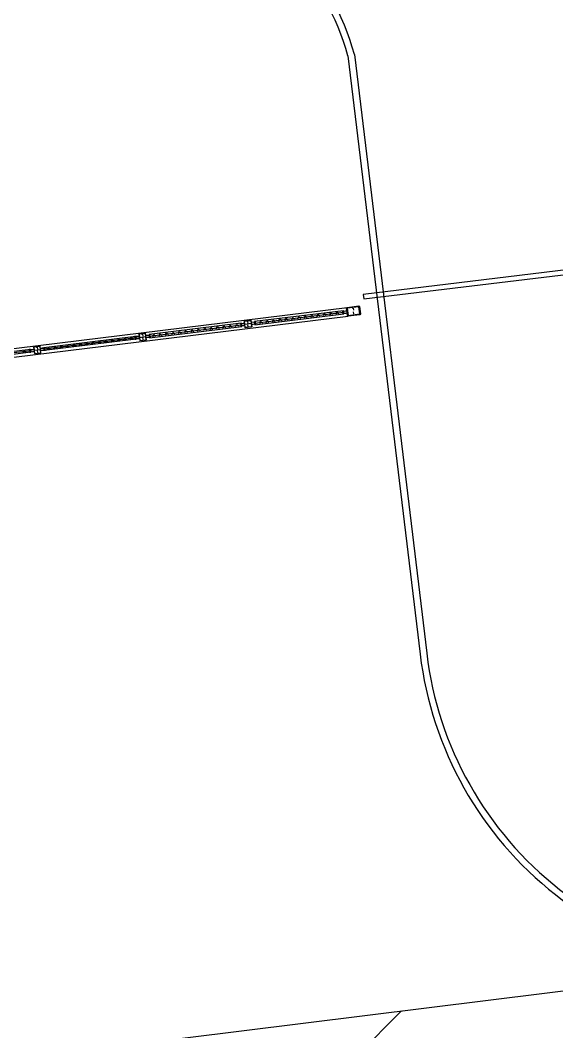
# Model space of a CAD drawing. Extents: x -15449 to 527173, y -170839 to 146543.
# Drawn here: x 15512.69 to 15516.76, y 7799.3 to 7806.98 of the extents above; entities that cross this region are included whole.
import ezdxf

# ---------------------------------------------------------------- set-up
doc = ezdxf.new("R2010")
doc.units = 0
doc.header["$LTSCALE"] = 8
doc.layers.get('0').update_dxf_attribs({"color": 1, "linetype": 'CONTINUOUS'})
doc.layers.add('A-RC WALL', color=7, linetype='CONTINUOUS')
doc.layers.add('G-IMPT', color=7, linetype='CONTINUOUS', lineweight=30)
doc.layers.add('Micron SGP Titleblock CAD template EDI$0$G-ANNO-TTLB', color=7, linetype='CONTINUOUS', lineweight=30)

# ---------------------------------------------------------------- blocks, each defined once
blk = doc.blocks.new('A$Cf1db08be')
at = {"layer": 'A-RC WALL'}
h = blk.add_hatch(dxfattribs=at)
h.set_pattern_fill('ANSI31', color=256, scale=10)
h.set_pattern_definition([(45, (-268.9758, -185.7096), (-0.8838835, 0.8838835), [])])
h.paths.add_polyline_path([(45.2101, 18.9694), (45.0814, 20.0032), (41.3753, 19.5421), (43.1846, 5.0018), (43.5847, 5.0516), (43.7134, 4.0178), (46.319, 4.342), (46.1904, 5.3758), (63.194, 7.4916), (63.3227, 6.4578), (67.0288, 6.9187), (66.9002, 7.9528), (84.7376, 10.1723), (84.2764, 13.8784), (83.2426, 13.7498), (82.3308, 21.0778), (83.3647, 21.2065), (83.0571, 23.6787), (61.2177, 20.9612), (61.089, 21.995), (57.3829, 21.5339), (57.5115, 20.5001)])
h.paths.add_polyline_path([(55.9424, 17.38), (65.7668, 17.38), (65.7668, 12.2594), (55.9424, 12.2594)], flags=16)
h.paths.add_polyline_path([(64.0911, 32.0496), (60.7895, 31.6388), (62.1044, 21.0716), (65.406, 21.4824)])
h.paths.add_polyline_path([(63.6544, 28.2202), (63.9993, 25.2636), (62.8798, 25.133), (62.5349, 28.0896)], flags=16)
h.paths.add_polyline_path([(75.2964, 33.4441), (72.7872, 33.1319), (74.1008, 22.5749), (76.61, 22.8872)])
h.paths.add_polyline_path([(75.0535, 29.3647), (75.3984, 26.408), (74.2789, 26.2774), (73.934, 29.2341)], flags=16)
h.paths.add_polyline_path([(56.15, 12.9586), (65.7216, 12.9586), (65.7216, 16.6805), (56.15, 16.6805)], flags=8)
h.paths.add_polyline_path([(62.7605, 27.9532), (63.0649, 25.3442), (63.758, 25.4251), (63.4536, 28.0341)], flags=8)
h.paths.add_polyline_path([(74.1596, 29.0977), (74.4639, 26.4887), (75.1571, 26.5695), (74.8527, 29.1785)], flags=8)
blk.add_lwpolyline([(41.3753, 19.5421), (45.0814, 20.0032), (45.2101, 18.9694), (57.5115, 20.5001), (57.3829, 21.5339), (61.089, 21.995), (61.2177, 20.9612), (83.0571, 23.6787), (83.3647, 21.2065), (82.3308, 21.0778), (83.2426, 13.7498), (84.2764, 13.8784), (84.7376, 10.1723), (66.9002, 7.9528), (67.0288, 6.9187), (63.3227, 6.4578), (63.194, 7.4916), (46.1904, 5.3758), (46.319, 4.342), (43.7134, 4.0178), (43.5847, 5.0516), (43.1846, 5.0018)], close=True)
blk.add_lwpolyline([(41.3753, 19.5421), (45.0814, 20.0032), (45.2101, 18.9694), (57.5115, 20.5001), (57.3829, 21.5339), (61.089, 21.995), (61.2177, 20.9612), (83.0571, 23.6787), (83.3647, 21.2065), (82.3308, 21.0778), (83.2426, 13.7498), (84.2764, 13.8784), (84.7376, 10.1723), (66.9002, 7.9528), (67.0288, 6.9187), (63.3227, 6.4578), (63.194, 7.4916), (46.1904, 5.3758), (46.319, 4.342), (43.7134, 4.0178), (43.5847, 5.0516), (43.1846, 5.0018)], close=True)
at = {"layer": 'G-IMPT'}
for p, q in [((43.0997, 27.0587), (43.648, 22.516)), ((43.1492, 27.0686), (43.6981, 22.522)), ((44.8849, 25.4489), (43.2166, 25.248)), ((43.2206, 25.2147), (44.8889, 25.4157)), ((43.2166, 25.248), (43.2206, 25.2147)), ((39.9798, 24.7664), (43.0939, 25.1493)), ((43.0655, 25.1239), (42.3901, 25.0409)), ((43.0649, 25.122), (43.0557, 25.1209)), ((43.0557, 25.1209), (43.0558, 25.1203)), ((43.0558, 25.1203), (43.0649, 25.1215)), ((43.0649, 25.1215), (43.0675, 25.1029)), ((43.0684, 25.1003), (43.0655, 25.1239)), ((43.0681, 25.103), (43.0658, 25.1212)), ((43.0659, 25.1204), (43.0826, 25.1225)), ((43.066, 25.1194), (43.0911, 25.1225)), ((43.0826, 25.1225), (43.0909, 25.1235)), ((43.0886, 25.1425), (43.0939, 25.1493)), ((43.0946, 25.1433), (43.0886, 25.1425)), ((43.0953, 25.0878), (43.0886, 25.1425)), ((43.0939, 25.1493), (43.1819, 25.1601)), ((43.0939, 25.1493), (43.0946, 25.1433)), ((43.1827, 25.1541), (43.0946, 25.1433)), ((43.0946, 25.1433), (43.1013, 25.0886)), ((43.1365, 25.1388), (43.1394, 25.1425)), ((43.1394, 25.1425), (43.1412, 25.1275)), ((43.1819, 25.1601), (43.1887, 25.1548)), ((43.1819, 25.1601), (43.1827, 25.1541)), ((43.1827, 25.1541), (43.1887, 25.1548)), ((43.1894, 25.0994), (43.1827, 25.1541)), ((43.1887, 25.1548), (43.1954, 25.1001)), ((39.988, 24.6997), (43.1021, 25.0826)), ((42.3134, 25.0449), (42.3634, 25.051)), ((42.3195, 24.9948), (42.3134, 25.0449)), ((42.3145, 25.044), (42.3625, 25.0499)), ((42.3204, 24.9959), (42.3145, 25.044)), ((42.3411, 25.0398), (42.3373, 25.0427)), ((42.3373, 25.0427), (42.3392, 25.0277)), ((42.3625, 25.0499), (42.3684, 25.0018)), ((42.3634, 25.051), (42.3696, 25.001)), ((42.3915, 25.0291), (43.0669, 25.1121)), ((42.393, 25.0173), (43.0684, 25.1003)), ((42.4763, 25.0337), (42.4867, 25.0469)), ((42.4854, 25.0437), (42.4776, 25.0337)), ((42.4867, 25.0469), (42.4999, 25.0366)), ((42.4986, 25.0363), (42.4887, 25.0441)), ((42.5247, 25.0396), (42.535, 25.0529)), ((42.5337, 25.0496), (42.526, 25.0397)), ((42.535, 25.0529), (42.5483, 25.0425)), ((42.547, 25.0422), (42.537, 25.05)), ((42.5483, 25.0425), (42.5481, 25.0424)), ((42.573, 25.0456), (42.5834, 25.0588)), ((42.5732, 25.0455), (42.573, 25.0456)), ((42.5821, 25.0556), (42.5743, 25.0456)), ((42.5834, 25.0588), (42.5966, 25.0485)), ((42.5954, 25.0482), (42.5854, 25.056)), ((42.5966, 25.0485), (42.5965, 25.0483)), ((42.6214, 25.0515), (42.6318, 25.0648)), ((42.6216, 25.0514), (42.6214, 25.0515)), ((42.6305, 25.0615), (42.6227, 25.0515)), ((42.6318, 25.0648), (42.645, 25.0544)), ((42.6437, 25.0541), (42.6338, 25.0619)), ((42.645, 25.0544), (42.6449, 25.0543)), ((42.6698, 25.0575), (42.6801, 25.0707)), ((42.6699, 25.0574), (42.6698, 25.0575)), ((42.6788, 25.0675), (42.6711, 25.0575)), ((42.6801, 25.0707), (42.6934, 25.0604)), ((42.6921, 25.0601), (42.6821, 25.0679)), ((42.6934, 25.0604), (42.6932, 25.0602)), ((42.7181, 25.0634), (42.7285, 25.0767)), ((42.7183, 25.0633), (42.7181, 25.0634)), ((42.7272, 25.0734), (42.7194, 25.0634)), ((42.7285, 25.0767), (42.7417, 25.0663)), ((42.7405, 25.066), (42.7305, 25.0738)), ((42.7417, 25.0663), (42.7416, 25.0662)), ((42.7665, 25.0694), (42.7768, 25.0826)), ((42.7667, 25.0692), (42.7665, 25.0694)), ((42.7756, 25.0793), (42.7678, 25.0694)), ((42.7768, 25.0826), (42.7901, 25.0723)), ((42.7888, 25.072), (42.7789, 25.0797)), ((42.7901, 25.0723), (42.79, 25.0721)), ((42.8149, 25.0753), (42.8252, 25.0886)), ((42.815, 25.0752), (42.8149, 25.0753)), ((42.8239, 25.0853), (42.8162, 25.0753)), ((42.8252, 25.0886), (42.8385, 25.0782)), ((42.8372, 25.0779), (42.8272, 25.0857)), ((42.8385, 25.0782), (42.8383, 25.0781)), ((42.8632, 25.0813), (42.8736, 25.0945)), ((42.8634, 25.0811), (42.8632, 25.0813)), ((42.8723, 25.0912), (42.8645, 25.0813)), ((42.8736, 25.0945), (42.8868, 25.0842)), ((42.8856, 25.0839), (42.8756, 25.0916)), ((42.8868, 25.0842), (42.8867, 25.084)), ((42.9116, 25.0872), (42.9219, 25.1005)), ((42.9118, 25.0871), (42.9116, 25.0872)), ((42.9207, 25.0972), (42.9129, 25.0872)), ((42.9219, 25.1005), (42.9352, 25.0901)), ((42.9339, 25.0898), (42.924, 25.0976)), ((42.9352, 25.0901), (42.9351, 25.0899)), ((42.96, 25.0932), (42.9703, 25.1064)), ((42.9601, 25.093), (42.96, 25.0932)), ((42.969, 25.1031), (42.9613, 25.0932)), ((42.9703, 25.1064), (42.9835, 25.0961)), ((42.9823, 25.0958), (42.9723, 25.1035)), ((42.9835, 25.0961), (42.9834, 25.0959)), ((43.0083, 25.0991), (43.0187, 25.1123)), ((43.0085, 25.099), (43.0083, 25.0991)), ((43.0174, 25.1091), (43.0096, 25.0991)), ((43.0187, 25.1123), (43.0319, 25.102)), ((43.0307, 25.1017), (43.0207, 25.1095)), ((43.0319, 25.102), (43.0318, 25.1018)), ((43.0675, 25.1029), (43.0581, 25.1014)), ((43.0581, 25.1014), (43.0582, 25.1009)), ((43.0582, 25.1009), (43.0673, 25.102)), ((43.0679, 25.1048), (43.0929, 25.1078)), ((43.068, 25.1038), (43.0847, 25.1058)), ((43.0847, 25.1058), (43.093, 25.1068)), ((43.1013, 25.0886), (43.0953, 25.0878)), ((43.1021, 25.0826), (43.0953, 25.0878)), ((43.1013, 25.0886), (43.1894, 25.0994)), ((43.1021, 25.0826), (43.1013, 25.0886)), ((43.1901, 25.0934), (43.1021, 25.0826)), ((43.1409, 25.1031), (43.1446, 25.1001)), ((43.1446, 25.1001), (43.1428, 25.1152)), ((43.1894, 25.0994), (43.1954, 25.1001)), ((43.1901, 25.0934), (43.1894, 25.0994)), ((43.1954, 25.1001), (43.1901, 25.0934)), ((42.29, 25.0286), (41.5895, 24.9424)), ((42.29, 25.0286), (41.5895, 24.9424)), ((41.591, 24.9306), (42.2914, 25.0168)), ((41.591, 24.9306), (42.2914, 25.0168)), ((41.5924, 24.9189), (42.2929, 25.005)), ((41.5924, 24.9189), (42.2929, 25.005)), ((41.8092, 24.9517), (41.8196, 24.9649)), ((41.8092, 24.9517), (41.8196, 24.9649)), ((41.8196, 24.9649), (41.8328, 24.9546)), ((41.8196, 24.9649), (41.8328, 24.9546)), ((41.8576, 24.9576), (41.8679, 24.9709)), ((41.8576, 24.9576), (41.8679, 24.9709)), ((41.8666, 24.9676), (41.8589, 24.9576)), ((41.8666, 24.9676), (41.8589, 24.9576)), ((41.8679, 24.9709), (41.8812, 24.9605)), ((41.8679, 24.9709), (41.8812, 24.9605)), ((41.8799, 24.9602), (41.8699, 24.968)), ((41.8799, 24.9602), (41.8699, 24.968)), ((41.9059, 24.9636), (41.9163, 24.9768)), ((41.9059, 24.9636), (41.9163, 24.9768)), ((41.915, 24.9735), (41.9072, 24.9636)), ((41.915, 24.9735), (41.9072, 24.9636)), ((41.9163, 24.9768), (41.9295, 24.9665)), ((41.9163, 24.9768), (41.9295, 24.9665)), ((41.9283, 24.9662), (41.9183, 24.974)), ((41.9283, 24.9662), (41.9183, 24.974)), ((41.9295, 24.9665), (41.9294, 24.9663)), ((41.9295, 24.9665), (41.9294, 24.9663)), ((41.9543, 24.9695), (41.9646, 24.9828)), ((41.9543, 24.9695), (41.9646, 24.9828)), ((41.9545, 24.9694), (41.9543, 24.9695)), ((41.9545, 24.9694), (41.9543, 24.9695)), ((41.9634, 24.9795), (41.9556, 24.9695)), ((41.9634, 24.9795), (41.9556, 24.9695)), ((41.9646, 24.9828), (41.9779, 24.9724)), ((41.9646, 24.9828), (41.9779, 24.9724)), ((41.9766, 24.9721), (41.9667, 24.9799)), ((41.9766, 24.9721), (41.9667, 24.9799)), ((41.9779, 24.9724), (41.9778, 24.9723)), ((41.9779, 24.9724), (41.9778, 24.9723)), ((42.0027, 24.9755), (42.013, 24.9887)), ((42.0027, 24.9755), (42.013, 24.9887)), ((42.0028, 24.9753), (42.0027, 24.9755)), ((42.0028, 24.9753), (42.0027, 24.9755)), ((42.0117, 24.9854), (42.004, 24.9755)), ((42.0117, 24.9854), (42.004, 24.9755)), ((42.013, 24.9887), (42.0263, 24.9784)), ((42.013, 24.9887), (42.0263, 24.9784)), ((42.025, 24.9781), (42.015, 24.9858)), ((42.025, 24.9781), (42.015, 24.9858)), ((42.0263, 24.9784), (42.0261, 24.9782)), ((42.0263, 24.9784), (42.0261, 24.9782)), ((42.051, 24.9814), (42.0614, 24.9947)), ((42.051, 24.9814), (42.0614, 24.9947)), ((42.0512, 24.9813), (42.051, 24.9814)), ((42.0512, 24.9813), (42.051, 24.9814)), ((42.0601, 24.9914), (42.0523, 24.9814)), ((42.0601, 24.9914), (42.0523, 24.9814)), ((42.0614, 24.9947), (42.0746, 24.9843)), ((42.0614, 24.9947), (42.0746, 24.9843)), ((42.0734, 24.984), (42.0634, 24.9918)), ((42.0734, 24.984), (42.0634, 24.9918)), ((42.0746, 24.9843), (42.0745, 24.9842)), ((42.0746, 24.9843), (42.0745, 24.9842)), ((42.0994, 24.9874), (42.1097, 25.0006)), ((42.0994, 24.9874), (42.1097, 25.0006)), ((42.0996, 24.9872), (42.0994, 24.9874)), ((42.0996, 24.9872), (42.0994, 24.9874)), ((42.1085, 24.9973), (42.1007, 24.9874)), ((42.1085, 24.9973), (42.1007, 24.9874)), ((42.1097, 25.0006), (42.123, 24.9903)), ((42.1097, 25.0006), (42.123, 24.9903)), ((42.1217, 24.99), (42.1118, 24.9977)), ((42.1217, 24.99), (42.1118, 24.9977)), ((42.123, 24.9903), (42.1229, 24.9901)), ((42.123, 24.9903), (42.1229, 24.9901)), ((42.1478, 24.9933), (42.1581, 25.0065)), ((42.1478, 24.9933), (42.1581, 25.0065)), ((42.1479, 24.9932), (42.1478, 24.9933)), ((42.1479, 24.9932), (42.1478, 24.9933)), ((42.1568, 25.0033), (42.1491, 24.9933)), ((42.1568, 25.0033), (42.1491, 24.9933)), ((42.1581, 25.0065), (42.1713, 24.9962)), ((42.1581, 25.0065), (42.1713, 24.9962)), ((42.1701, 24.9959), (42.1601, 25.0037)), ((42.1701, 24.9959), (42.1601, 25.0037)), ((42.1713, 24.9962), (42.1712, 24.996)), ((42.1713, 24.9962), (42.1712, 24.996)), ((42.1961, 24.9992), (42.2065, 25.0125)), ((42.1961, 24.9992), (42.2065, 25.0125)), ((42.1963, 24.9991), (42.1961, 24.9992)), ((42.1963, 24.9991), (42.1961, 24.9992)), ((42.2052, 25.0092), (42.1974, 24.9993)), ((42.2052, 25.0092), (42.1974, 24.9993)), ((42.2065, 25.0125), (42.2197, 25.0021)), ((42.2065, 25.0125), (42.2197, 25.0021)), ((42.2185, 25.0018), (42.2085, 25.0096)), ((42.2185, 25.0018), (42.2085, 25.0096)), ((42.2197, 25.0021), (42.2196, 25.002)), ((42.2197, 25.0021), (42.2196, 25.002)), ((42.2445, 25.0052), (42.2548, 25.0184)), ((42.2447, 25.0051), (42.2445, 25.0052)), ((42.2536, 25.0152), (42.2458, 25.0052)), ((42.2548, 25.0184), (42.2681, 25.0081)), ((42.2668, 25.0078), (42.2569, 25.0156)), ((42.2681, 25.0081), (42.268, 25.0079)), ((42.2893, 25.0267), (42.2802, 25.0255)), ((42.2893, 25.0267), (42.2802, 25.0255)), ((42.2802, 25.0255), (42.2803, 25.025)), ((42.2802, 25.0255), (42.2803, 25.025)), ((42.2803, 25.025), (42.2894, 25.0261)), ((42.2803, 25.025), (42.2894, 25.0261)), ((42.292, 25.0076), (42.2826, 25.0061)), ((42.292, 25.0076), (42.2826, 25.0061)), ((42.2826, 25.0061), (42.2827, 25.0055)), ((42.2826, 25.0061), (42.2827, 25.0055)), ((42.2827, 25.0055), (42.2918, 25.0066)), ((42.2827, 25.0055), (42.2918, 25.0066)), ((42.2894, 25.0261), (42.292, 25.0076)), ((42.2894, 25.0261), (42.292, 25.0076)), ((42.2929, 25.005), (42.29, 25.0286)), ((42.2929, 25.005), (42.29, 25.0286)), ((42.2926, 25.0076), (42.2903, 25.0259)), ((42.2926, 25.0076), (42.2903, 25.0259)), ((42.2904, 25.0251), (42.3154, 25.0282)), ((42.3154, 25.0282), (42.2904, 25.0251)), ((42.2905, 25.0241), (42.3156, 25.0272)), ((42.3156, 25.0272), (42.2905, 25.0241)), ((42.2923, 25.0094), (42.3174, 25.0125)), ((42.3174, 25.0125), (42.2923, 25.0094)), ((42.2925, 25.0084), (42.3175, 25.0115)), ((42.3175, 25.0115), (42.2925, 25.0084)), ((42.3665, 25.026), (42.3165, 25.0198)), ((42.3696, 25.001), (42.3195, 24.9948)), ((42.3684, 25.0018), (42.3204, 24.9959)), ((42.3423, 25.0027), (42.3404, 25.0177)), ((42.3452, 25.0064), (42.3423, 25.0027)), ((42.3905, 25.0374), (42.3655, 25.0343)), ((42.3906, 25.0364), (42.3656, 25.0333)), ((42.3924, 25.0217), (42.3674, 25.0186)), ((42.3925, 25.0207), (42.3675, 25.0176)), ((42.3901, 25.0409), (42.393, 25.0173)), ((42.3926, 25.0199), (42.3904, 25.0382)), ((42.3911, 25.0392), (42.4003, 25.0403)), ((42.4003, 25.0398), (42.3912, 25.0386)), ((42.3912, 25.0386), (42.3932, 25.02)), ((42.3932, 25.02), (42.4027, 25.0208)), ((42.4027, 25.0203), (42.3936, 25.0192)), ((42.4003, 25.0403), (42.4003, 25.0398)), ((42.4027, 25.0208), (42.4027, 25.0203)), ((42.4279, 25.0277), (42.4383, 25.041)), ((42.4281, 25.0276), (42.4279, 25.0277)), ((42.437, 25.0377), (42.4292, 25.0278)), ((42.4383, 25.041), (42.4515, 25.0306)), ((42.4503, 25.0303), (42.4403, 25.0381)), ((42.4515, 25.0306), (42.4514, 25.0305)), ((42.4765, 25.0336), (42.4763, 25.0337)), ((42.4999, 25.0366), (42.4998, 25.0364)), ((42.5248, 25.0395), (42.5247, 25.0396)), ((40.789, 24.844), (41.4895, 24.9301)), ((40.789, 24.844), (41.4895, 24.9301)), ((41.4909, 24.9183), (40.7905, 24.8322)), ((41.4909, 24.9183), (40.7905, 24.8322)), ((41.4924, 24.9066), (40.7919, 24.8204)), ((41.4924, 24.9066), (40.7919, 24.8204)), ((41.2125, 24.8903), (41.2021, 24.877)), ((41.2125, 24.8903), (41.2021, 24.877)), ((41.2257, 24.8799), (41.2125, 24.8903)), ((41.2257, 24.8799), (41.2125, 24.8903)), ((41.2145, 24.8874), (41.2245, 24.8797)), ((41.2145, 24.8874), (41.2245, 24.8797)), ((41.2609, 24.8962), (41.2505, 24.883)), ((41.2609, 24.8962), (41.2505, 24.883)), ((41.2518, 24.883), (41.2596, 24.893)), ((41.2518, 24.883), (41.2596, 24.893)), ((41.2741, 24.8859), (41.2609, 24.8962)), ((41.2741, 24.8859), (41.2609, 24.8962)), ((41.2629, 24.8934), (41.2728, 24.8856)), ((41.2629, 24.8934), (41.2728, 24.8856)), ((41.3092, 24.9022), (41.2989, 24.8889)), ((41.3092, 24.9022), (41.2989, 24.8889)), ((41.2989, 24.8889), (41.299, 24.8888)), ((41.2989, 24.8889), (41.299, 24.8888)), ((41.3002, 24.889), (41.3079, 24.8989)), ((41.3002, 24.889), (41.3079, 24.8989)), ((41.3225, 24.8918), (41.3092, 24.9022)), ((41.3225, 24.8918), (41.3092, 24.9022)), ((41.3112, 24.8993), (41.3212, 24.8915)), ((41.3112, 24.8993), (41.3212, 24.8915)), ((41.3223, 24.8917), (41.3225, 24.8918)), ((41.3223, 24.8917), (41.3225, 24.8918)), ((41.3576, 24.9081), (41.3472, 24.8949)), ((41.3576, 24.9081), (41.3472, 24.8949)), ((41.3472, 24.8949), (41.3474, 24.8948)), ((41.3472, 24.8949), (41.3474, 24.8948)), ((41.3485, 24.8949), (41.3563, 24.9049)), ((41.3485, 24.8949), (41.3563, 24.9049)), ((41.3708, 24.8978), (41.3576, 24.9081)), ((41.3708, 24.8978), (41.3576, 24.9081)), ((41.3596, 24.9053), (41.3696, 24.8975)), ((41.3596, 24.9053), (41.3696, 24.8975)), ((41.3707, 24.8976), (41.3708, 24.8978)), ((41.3707, 24.8976), (41.3708, 24.8978)), ((41.4059, 24.9141), (41.3956, 24.9008)), ((41.4059, 24.9141), (41.3956, 24.9008)), ((41.3956, 24.9008), (41.3958, 24.9007)), ((41.3956, 24.9008), (41.3958, 24.9007)), ((41.3969, 24.9008), (41.4047, 24.9108)), ((41.3969, 24.9008), (41.4047, 24.9108)), ((41.4192, 24.9037), (41.4059, 24.9141)), ((41.4192, 24.9037), (41.4059, 24.9141)), ((41.408, 24.9112), (41.4179, 24.9034)), ((41.408, 24.9112), (41.4179, 24.9034)), ((41.4191, 24.9036), (41.4192, 24.9037)), ((41.4191, 24.9036), (41.4192, 24.9037)), ((41.4543, 24.92), (41.444, 24.9068)), ((41.4543, 24.92), (41.444, 24.9068)), ((41.444, 24.9068), (41.4441, 24.9067)), ((41.444, 24.9068), (41.4441, 24.9067)), ((41.4453, 24.9068), (41.453, 24.9168)), ((41.4453, 24.9068), (41.453, 24.9168)), ((41.4676, 24.9097), (41.4543, 24.92)), ((41.4676, 24.9097), (41.4543, 24.92)), ((41.4563, 24.9172), (41.4663, 24.9094)), ((41.4563, 24.9172), (41.4663, 24.9094)), ((41.4674, 24.9095), (41.4676, 24.9097)), ((41.4674, 24.9095), (41.4676, 24.9097)), ((41.4888, 24.9282), (41.4797, 24.9271)), ((41.4888, 24.9282), (41.4797, 24.9271)), ((41.4797, 24.9266), (41.4889, 24.9277)), ((41.4797, 24.9266), (41.4889, 24.9277)), ((41.4797, 24.9271), (41.4797, 24.9266)), ((41.4797, 24.9271), (41.4797, 24.9266)), ((41.4915, 24.9091), (41.4821, 24.9076)), ((41.4915, 24.9091), (41.4821, 24.9076)), ((41.4821, 24.9071), (41.4913, 24.9082)), ((41.4821, 24.9071), (41.4913, 24.9082)), ((41.4821, 24.9076), (41.4821, 24.9071)), ((41.4821, 24.9076), (41.4821, 24.9071)), ((41.4889, 24.9277), (41.4915, 24.9091)), ((41.4889, 24.9277), (41.4915, 24.9091)), ((41.4895, 24.9301), (41.4924, 24.9066)), ((41.4895, 24.9301), (41.4924, 24.9066)), ((41.492, 24.9092), (41.4898, 24.9275)), ((41.492, 24.9092), (41.4898, 24.9275)), ((41.4899, 24.9267), (41.5149, 24.9298)), ((41.5149, 24.9298), (41.4899, 24.9267)), ((41.49, 24.9257), (41.515, 24.9288)), ((41.515, 24.9288), (41.49, 24.9257)), ((41.4918, 24.911), (41.5168, 24.9141)), ((41.5168, 24.9141), (41.4918, 24.911)), ((41.4919, 24.91), (41.517, 24.9131)), ((41.517, 24.9131), (41.4919, 24.91)), ((41.5629, 24.9526), (41.5129, 24.9464)), ((41.5129, 24.9464), (41.519, 24.8964)), ((41.562, 24.9515), (41.514, 24.9456)), ((41.514, 24.9456), (41.5199, 24.8975)), ((41.5159, 24.9214), (41.566, 24.9276)), ((41.519, 24.8964), (41.569, 24.9026)), ((41.5199, 24.8975), (41.5679, 24.9034)), ((41.5372, 24.941), (41.5402, 24.9447)), ((41.5402, 24.9447), (41.542, 24.9297)), ((41.5413, 24.9076), (41.5451, 24.9047)), ((41.5451, 24.9047), (41.5432, 24.9197)), ((41.5679, 24.9034), (41.562, 24.9515)), ((41.569, 24.9026), (41.5629, 24.9526)), ((41.59, 24.939), (41.5649, 24.9359)), ((41.5649, 24.9359), (41.59, 24.939)), ((41.5901, 24.938), (41.5651, 24.9349)), ((41.5651, 24.9349), (41.5901, 24.938)), ((41.5919, 24.9233), (41.5669, 24.9202)), ((41.5669, 24.9202), (41.5919, 24.9233)), ((41.592, 24.9223), (41.567, 24.9192)), ((41.567, 24.9192), (41.592, 24.9223)), ((41.5895, 24.9424), (41.5924, 24.9189)), ((41.5895, 24.9424), (41.5924, 24.9189)), ((41.5921, 24.9215), (41.5899, 24.9398)), ((41.5921, 24.9215), (41.5899, 24.9398)), ((41.5906, 24.9408), (41.5998, 24.9419)), ((41.5906, 24.9408), (41.5998, 24.9419)), ((41.5998, 24.9413), (41.5907, 24.9402)), ((41.5998, 24.9413), (41.5907, 24.9402)), ((41.5907, 24.9402), (41.5926, 24.9216)), ((41.5907, 24.9402), (41.5926, 24.9216)), ((41.5926, 24.9216), (41.6022, 24.9224)), ((41.5926, 24.9216), (41.6022, 24.9224)), ((41.6022, 24.9219), (41.5931, 24.9207)), ((41.6022, 24.9219), (41.5931, 24.9207)), ((41.5998, 24.9419), (41.5998, 24.9413)), ((41.5998, 24.9419), (41.5998, 24.9413)), ((41.6022, 24.9224), (41.6022, 24.9219)), ((41.6022, 24.9224), (41.6022, 24.9219)), ((41.6157, 24.9279), (41.6261, 24.9411)), ((41.6157, 24.9279), (41.6261, 24.9411)), ((41.6159, 24.9278), (41.6157, 24.9279)), ((41.6159, 24.9278), (41.6157, 24.9279)), ((41.6248, 24.9379), (41.617, 24.9279)), ((41.6248, 24.9379), (41.617, 24.9279)), ((41.6261, 24.9411), (41.6393, 24.9308)), ((41.6261, 24.9411), (41.6393, 24.9308)), ((41.6381, 24.9305), (41.6281, 24.9383)), ((41.6381, 24.9305), (41.6281, 24.9383)), ((41.6393, 24.9308), (41.6392, 24.9306)), ((41.6393, 24.9308), (41.6392, 24.9306)), ((41.6641, 24.9338), (41.6745, 24.9471)), ((41.6641, 24.9338), (41.6745, 24.9471)), ((41.6643, 24.9337), (41.6641, 24.9338)), ((41.6643, 24.9337), (41.6641, 24.9338)), ((41.6732, 24.9438), (41.6654, 24.9339)), ((41.6732, 24.9438), (41.6654, 24.9339)), ((41.6745, 24.9471), (41.6877, 24.9367)), ((41.6745, 24.9471), (41.6877, 24.9367)), ((41.6864, 24.9364), (41.6765, 24.9442)), ((41.6864, 24.9364), (41.6765, 24.9442)), ((41.6877, 24.9367), (41.6876, 24.9366)), ((41.6877, 24.9367), (41.6876, 24.9366)), ((41.7125, 24.9398), (41.7228, 24.953)), ((41.7125, 24.9398), (41.7228, 24.953)), ((41.7126, 24.9397), (41.7125, 24.9398)), ((41.7126, 24.9397), (41.7125, 24.9398)), ((41.7215, 24.9498), (41.7138, 24.9398)), ((41.7215, 24.9498), (41.7138, 24.9398)), ((41.7228, 24.953), (41.7361, 24.9427)), ((41.7228, 24.953), (41.7361, 24.9427)), ((41.7348, 24.9424), (41.7249, 24.9502)), ((41.7348, 24.9424), (41.7249, 24.9502)), ((41.7361, 24.9427), (41.7359, 24.9425)), ((41.7361, 24.9427), (41.7359, 24.9425)), ((41.7608, 24.9457), (41.7712, 24.959)), ((41.7608, 24.9457), (41.7712, 24.959)), ((41.761, 24.9456), (41.7608, 24.9457)), ((41.761, 24.9456), (41.7608, 24.9457)), ((41.7699, 24.9557), (41.7621, 24.9457)), ((41.7699, 24.9557), (41.7621, 24.9457)), ((41.7712, 24.959), (41.7844, 24.9486)), ((41.7712, 24.959), (41.7844, 24.9486)), ((41.7832, 24.9483), (41.7732, 24.9561)), ((41.7832, 24.9483), (41.7732, 24.9561)), ((41.7844, 24.9486), (41.7843, 24.9485)), ((41.7844, 24.9486), (41.7843, 24.9485)), ((41.8094, 24.9516), (41.8092, 24.9517)), ((41.8094, 24.9516), (41.8092, 24.9517)), ((41.8183, 24.9617), (41.8105, 24.9517)), ((41.8183, 24.9617), (41.8105, 24.9517)), ((41.8315, 24.9543), (41.8216, 24.9621)), ((41.8315, 24.9543), (41.8216, 24.9621)), ((41.8328, 24.9546), (41.8327, 24.9544)), ((41.8328, 24.9546), (41.8327, 24.9544)), ((41.8577, 24.9575), (41.8576, 24.9576)), ((41.8577, 24.9575), (41.8576, 24.9576)), ((41.8812, 24.9605), (41.881, 24.9604)), ((41.8812, 24.9605), (41.881, 24.9604)), ((41.9061, 24.9634), (41.9059, 24.9636)), ((41.9061, 24.9634), (41.9059, 24.9636)), ((40.0135, 24.7487), (40.6889, 24.8317)), ((40.6904, 24.8199), (40.015, 24.7369)), ((40.6421, 24.8202), (40.6318, 24.8069)), ((40.6331, 24.8069), (40.6408, 24.8169)), ((40.6554, 24.8098), (40.6421, 24.8202)), ((40.6441, 24.8173), (40.6541, 24.8095)), ((40.6883, 24.8298), (40.6792, 24.8287)), ((40.6792, 24.8282), (40.6884, 24.8293)), ((40.6792, 24.8287), (40.6792, 24.8282)), ((40.691, 24.8107), (40.6816, 24.8092)), ((40.6884, 24.8293), (40.691, 24.8107)), ((40.6889, 24.8317), (40.6918, 24.8081)), ((40.6915, 24.8108), (40.6893, 24.8291)), ((40.6894, 24.8283), (40.7144, 24.8313)), ((40.6895, 24.8273), (40.7145, 24.8303)), ((40.6913, 24.8126), (40.7163, 24.8157)), ((40.6914, 24.8116), (40.7164, 24.8147)), ((40.7624, 24.8542), (40.7123, 24.848)), ((40.7123, 24.848), (40.7185, 24.798)), ((40.7615, 24.853), (40.7135, 24.8471)), ((40.7135, 24.8471), (40.7194, 24.7991)), ((40.7154, 24.823), (40.7654, 24.8292)), ((40.7367, 24.8426), (40.7396, 24.8463)), ((40.7396, 24.8463), (40.7415, 24.8313)), ((40.7446, 24.8063), (40.7427, 24.8213)), ((40.7674, 24.805), (40.7615, 24.853)), ((40.7685, 24.8041), (40.7624, 24.8542)), ((40.7894, 24.8406), (40.7644, 24.8375)), ((40.7644, 24.8375), (40.7894, 24.8406)), ((40.7896, 24.8396), (40.7645, 24.8365)), ((40.7645, 24.8365), (40.7896, 24.8396)), ((40.7914, 24.8249), (40.7663, 24.8218)), ((40.7663, 24.8218), (40.7914, 24.8249)), ((40.7915, 24.8239), (40.7665, 24.8208)), ((40.7665, 24.8208), (40.7915, 24.8239)), ((40.7919, 24.8204), (40.789, 24.844)), ((40.7919, 24.8204), (40.789, 24.844)), ((40.7916, 24.8231), (40.7893, 24.8414)), ((40.7916, 24.8231), (40.7893, 24.8414)), ((40.7901, 24.8423), (40.7992, 24.8435)), ((40.7901, 24.8423), (40.7992, 24.8435)), ((40.7993, 24.8429), (40.7902, 24.8418)), ((40.7993, 24.8429), (40.7902, 24.8418)), ((40.7902, 24.8418), (40.7921, 24.8232)), ((40.7902, 24.8418), (40.7921, 24.8232)), ((40.7921, 24.8232), (40.8016, 24.824)), ((40.7921, 24.8232), (40.8016, 24.824)), ((40.8017, 24.8235), (40.7926, 24.8223)), ((40.8017, 24.8235), (40.7926, 24.8223)), ((40.7992, 24.8435), (40.7993, 24.8429)), ((40.7992, 24.8435), (40.7993, 24.8429)), ((40.8016, 24.824), (40.8017, 24.8235)), ((40.8016, 24.824), (40.8017, 24.8235)), ((40.8256, 24.8427), (40.8152, 24.8295)), ((40.8152, 24.8295), (40.8154, 24.8294)), ((40.8165, 24.8295), (40.8243, 24.8395)), ((40.8388, 24.8324), (40.8256, 24.8427)), ((40.8276, 24.8399), (40.8376, 24.8321)), ((40.8387, 24.8322), (40.8388, 24.8324)), ((40.8739, 24.8487), (40.8636, 24.8354)), ((40.8739, 24.8487), (40.8636, 24.8354)), ((40.8636, 24.8354), (40.8637, 24.8353)), ((40.8636, 24.8354), (40.8637, 24.8353)), ((40.8649, 24.8354), (40.8727, 24.8454)), ((40.8649, 24.8354), (40.8727, 24.8454)), ((40.8872, 24.8383), (40.8739, 24.8487)), ((40.8872, 24.8383), (40.8739, 24.8487)), ((40.876, 24.8458), (40.8859, 24.838)), ((40.876, 24.8458), (40.8859, 24.838)), ((40.8871, 24.8382), (40.8872, 24.8383)), ((40.8871, 24.8382), (40.8872, 24.8383)), ((40.9223, 24.8546), (40.912, 24.8414)), ((40.9223, 24.8546), (40.912, 24.8414)), ((40.912, 24.8414), (40.9121, 24.8412)), ((40.912, 24.8414), (40.9121, 24.8412)), ((40.9132, 24.8414), (40.921, 24.8513)), ((40.9132, 24.8414), (40.921, 24.8513)), ((40.9355, 24.8443), (40.9223, 24.8546)), ((40.9355, 24.8443), (40.9223, 24.8546)), ((40.9243, 24.8518), (40.9343, 24.844)), ((40.9243, 24.8518), (40.9343, 24.844)), ((40.9354, 24.8441), (40.9355, 24.8443)), ((40.9354, 24.8441), (40.9355, 24.8443)), ((40.9707, 24.8606), (40.9603, 24.8473)), ((40.9707, 24.8606), (40.9603, 24.8473)), ((40.9603, 24.8473), (40.9605, 24.8472)), ((40.9603, 24.8473), (40.9605, 24.8472)), ((40.9616, 24.8473), (40.9694, 24.8573)), ((40.9616, 24.8473), (40.9694, 24.8573)), ((40.9839, 24.8502), (40.9707, 24.8606)), ((40.9839, 24.8502), (40.9707, 24.8606)), ((40.9727, 24.8577), (40.9826, 24.8499)), ((40.9727, 24.8577), (40.9826, 24.8499)), ((40.9838, 24.8501), (40.9839, 24.8502)), ((40.9838, 24.8501), (40.9839, 24.8502)), ((41.019, 24.8665), (41.0087, 24.8533)), ((41.019, 24.8665), (41.0087, 24.8533)), ((41.0087, 24.8533), (41.0088, 24.8531)), ((41.0087, 24.8533), (41.0088, 24.8531)), ((41.01, 24.8533), (41.0178, 24.8632)), ((41.01, 24.8533), (41.0178, 24.8632)), ((41.0323, 24.8562), (41.019, 24.8665)), ((41.0323, 24.8562), (41.019, 24.8665)), ((41.0211, 24.8636), (41.031, 24.8559)), ((41.0211, 24.8636), (41.031, 24.8559)), ((41.0321, 24.856), (41.0323, 24.8562)), ((41.0321, 24.856), (41.0323, 24.8562)), ((41.0674, 24.8725), (41.0571, 24.8592)), ((41.0674, 24.8725), (41.0571, 24.8592)), ((41.0571, 24.8592), (41.0572, 24.8591)), ((41.0571, 24.8592), (41.0572, 24.8591)), ((41.0583, 24.8592), (41.0661, 24.8692)), ((41.0583, 24.8592), (41.0661, 24.8692)), ((41.0806, 24.8621), (41.0674, 24.8725)), ((41.0806, 24.8621), (41.0674, 24.8725)), ((41.0694, 24.8696), (41.0794, 24.8618)), ((41.0694, 24.8696), (41.0794, 24.8618)), ((41.0805, 24.862), (41.0806, 24.8621)), ((41.0805, 24.862), (41.0806, 24.8621)), ((41.1158, 24.8784), (41.1054, 24.8652)), ((41.1158, 24.8784), (41.1054, 24.8652)), ((41.1054, 24.8652), (41.1056, 24.865)), ((41.1054, 24.8652), (41.1056, 24.865)), ((41.1067, 24.8652), (41.1145, 24.8751)), ((41.1067, 24.8652), (41.1145, 24.8751)), ((41.129, 24.8681), (41.1158, 24.8784)), ((41.129, 24.8681), (41.1158, 24.8784)), ((41.1178, 24.8755), (41.1277, 24.8678)), ((41.1178, 24.8755), (41.1277, 24.8678)), ((41.1289, 24.8679), (41.129, 24.8681)), ((41.1289, 24.8679), (41.129, 24.8681)), ((41.1641, 24.8843), (41.1538, 24.8711)), ((41.1641, 24.8843), (41.1538, 24.8711)), ((41.1538, 24.8711), (41.1539, 24.871)), ((41.1538, 24.8711), (41.1539, 24.871)), ((41.1551, 24.8711), (41.1628, 24.8811)), ((41.1551, 24.8711), (41.1628, 24.8811)), ((41.1774, 24.874), (41.1641, 24.8843)), ((41.1774, 24.874), (41.1641, 24.8843)), ((41.1662, 24.8815), (41.1761, 24.8737)), ((41.1662, 24.8815), (41.1761, 24.8737)), ((41.1772, 24.8738), (41.1774, 24.874)), ((41.1772, 24.8738), (41.1774, 24.874)), ((41.2021, 24.877), (41.2023, 24.8769)), ((41.2021, 24.877), (41.2023, 24.8769)), ((41.2034, 24.8771), (41.2112, 24.887)), ((41.2034, 24.8771), (41.2112, 24.887)), ((41.2256, 24.8798), (41.2257, 24.8799)), ((41.2256, 24.8798), (41.2257, 24.8799)), ((41.2505, 24.883), (41.2507, 24.8829)), ((41.2505, 24.883), (41.2507, 24.8829)), ((41.274, 24.8857), (41.2741, 24.8859)), ((41.274, 24.8857), (41.2741, 24.8859)), ((40.6918, 24.8081), (40.0164, 24.7251)), ((40.6318, 24.8069), (40.6319, 24.8068)), ((40.6552, 24.8097), (40.6554, 24.8098)), ((40.6816, 24.8087), (40.6908, 24.8098)), ((40.6816, 24.8092), (40.6816, 24.8087)), ((40.7185, 24.798), (40.7685, 24.8041)), ((40.7194, 24.7991), (40.7674, 24.805)), ((40.7408, 24.8092), (40.7446, 24.8063))]:
    blk.add_line(p, q, dxfattribs=at)
for centre, radius, start, end in [((41.2066, 26.5282), 1.966, 15.65728, 68.76621), ((41.2066, 26.5282), 2.0164, 15.5467, 68.76621), ((43.065, 25.1211), 0.000874, 7.00874, 97.00874), ((43.065, 25.1211), 0.000336, 7.00874, 97.00874), ((42.4872, 25.0422), 0.00235, 52.00874, 142.00874), ((42.5356, 25.0482), 0.00235, 52.00874, 142.00874), ((42.5475, 25.0429), 0.000807, 232.00874, 322.00874), ((42.5737, 25.0461), 0.000807, 232.00874, 322.00874), ((42.584, 25.0541), 0.00235, 52.00874, 142.00874), ((42.5959, 25.0488), 0.000807, 232.00874, 322.00874), ((42.6221, 25.052), 0.000807, 232.00874, 322.00874), ((42.6323, 25.0601), 0.00235, 52.00874, 142.00874), ((42.6442, 25.0548), 0.000807, 232.00874, 322.00874), ((42.6704, 25.058), 0.000807, 232.00874, 322.00874), ((42.6807, 25.066), 0.00235, 52.00874, 142.00874), ((42.6926, 25.0607), 0.000807, 232.00874, 322.00874), ((42.7188, 25.0639), 0.000807, 232.00874, 322.00874), ((42.7291, 25.0719), 0.00235, 52.00874, 142.00874), ((42.741, 25.0667), 0.000807, 232.00874, 322.00874), ((42.7672, 25.0699), 0.000807, 232.00874, 322.00874), ((42.7774, 25.0779), 0.00235, 52.00874, 142.00874), ((42.7893, 25.0726), 0.000807, 232.00874, 322.00874), ((42.8155, 25.0758), 0.000807, 232.00874, 322.00874), ((42.8258, 25.0838), 0.00235, 52.00874, 142.00874), ((42.8377, 25.0786), 0.000807, 232.00874, 322.00874), ((42.8639, 25.0818), 0.000807, 232.00874, 322.00874), ((42.8742, 25.0898), 0.00235, 52.00874, 142.00874), ((42.8861, 25.0845), 0.000807, 232.00874, 322.00874), ((42.9123, 25.0877), 0.000807, 232.00874, 322.00874), ((42.9225, 25.0957), 0.00235, 52.00874, 142.00874), ((42.9344, 25.0904), 0.000807, 232.00874, 322.00874), ((42.9606, 25.0937), 0.000807, 232.00874, 322.00874), ((42.9709, 25.1017), 0.00235, 52.00874, 142.00874), ((42.9828, 25.0964), 0.000807, 232.00874, 322.00874), ((43.009, 25.0996), 0.000807, 232.00874, 322.00874), ((43.0193, 25.1076), 0.00235, 52.00874, 142.00874), ((43.0312, 25.1023), 0.000807, 232.00874, 322.00874), ((43.0672, 25.1029), 0.000336, 277.00874, 7.00874), ((43.0672, 25.1029), 0.000874, 277.00874, 7.00874), ((41.8685, 24.9662), 0.00235, 52.00874, 142.00874), ((41.8685, 24.9662), 0.00235, 52.00874, 142.00874), ((41.9169, 24.9721), 0.00235, 52.00874, 142.00874), ((41.9169, 24.9721), 0.00235, 52.00874, 142.00874), ((41.9288, 24.9668), 0.000807, 232.00874, 322.00874), ((41.9288, 24.9668), 0.000807, 232.00874, 322.00874), ((41.955, 24.97), 0.000807, 232.00874, 322.00874), ((41.955, 24.97), 0.000807, 232.00874, 322.00874), ((41.9652, 24.978), 0.00235, 52.00874, 142.00874), ((41.9652, 24.978), 0.00235, 52.00874, 142.00874), ((41.9771, 24.9728), 0.000807, 232.00874, 322.00874), ((41.9771, 24.9728), 0.000807, 232.00874, 322.00874), ((42.0033, 24.976), 0.000807, 232.00874, 322.00874), ((42.0033, 24.976), 0.000807, 232.00874, 322.00874), ((42.0136, 24.984), 0.00235, 52.00874, 142.00874), ((42.0136, 24.984), 0.00235, 52.00874, 142.00874), ((42.0255, 24.9787), 0.000807, 232.00874, 322.00874), ((42.0255, 24.9787), 0.000807, 232.00874, 322.00874), ((42.0517, 24.9819), 0.000807, 232.00874, 322.00874), ((42.0517, 24.9819), 0.000807, 232.00874, 322.00874), ((42.062, 24.9899), 0.00235, 52.00874, 142.00874), ((42.062, 24.9899), 0.00235, 52.00874, 142.00874), ((42.0739, 24.9846), 0.000807, 232.00874, 322.00874), ((42.0739, 24.9846), 0.000807, 232.00874, 322.00874), ((42.1001, 24.9879), 0.000807, 232.00874, 322.00874), ((42.1001, 24.9879), 0.000807, 232.00874, 322.00874), ((42.1103, 24.9959), 0.00235, 52.00874, 142.00874), ((42.1103, 24.9959), 0.00235, 52.00874, 142.00874), ((42.1222, 24.9906), 0.000807, 232.00874, 322.00874), ((42.1222, 24.9906), 0.000807, 232.00874, 322.00874), ((42.1484, 24.9938), 0.000807, 232.00874, 322.00874), ((42.1484, 24.9938), 0.000807, 232.00874, 322.00874), ((42.1587, 25.0018), 0.00235, 52.00874, 142.00874), ((42.1587, 25.0018), 0.00235, 52.00874, 142.00874), ((42.1706, 24.9965), 0.000807, 232.00874, 322.00874), ((42.1706, 24.9965), 0.000807, 232.00874, 322.00874), ((42.1968, 24.9998), 0.000807, 232.00874, 322.00874), ((42.1968, 24.9998), 0.000807, 232.00874, 322.00874), ((42.2071, 25.0078), 0.00235, 52.00874, 142.00874), ((42.2071, 25.0078), 0.00235, 52.00874, 142.00874), ((42.219, 25.0025), 0.000807, 232.00874, 322.00874), ((42.219, 25.0025), 0.000807, 232.00874, 322.00874), ((42.2451, 25.0057), 0.000807, 232.00874, 322.00874), ((42.2554, 25.0137), 0.00235, 52.00874, 142.00874), ((42.2673, 25.0084), 0.000807, 232.00874, 322.00874), ((42.2895, 25.0258), 0.000874, 7.00874, 97.00874), ((42.2895, 25.0258), 0.000874, 7.00874, 97.00874), ((42.2895, 25.0258), 0.000336, 7.00874, 97.00874), ((42.2895, 25.0258), 0.000336, 7.00874, 97.00874), ((42.2917, 25.0075), 0.000336, 277.00874, 7.00874), ((42.2917, 25.0075), 0.000336, 277.00874, 7.00874), ((42.2917, 25.0075), 0.000874, 277.00874, 7.00874), ((42.2917, 25.0075), 0.000874, 277.00874, 7.00874), ((42.3913, 25.0383), 0.000874, 97.00874, 187.00874), ((42.3913, 25.0383), 0.000336, 97.00874, 187.00874), ((42.3935, 25.02), 0.000874, 187.00874, 277.00874), ((42.3935, 25.02), 0.000336, 187.00874, 277.00874), ((42.4286, 25.0283), 0.000807, 232.00874, 322.00874), ((42.4389, 25.0363), 0.00235, 52.00874, 142.00874), ((42.4508, 25.031), 0.000807, 232.00874, 322.00874), ((42.477, 25.0342), 0.000807, 232.00874, 322.00874), ((42.4991, 25.0369), 0.000807, 232.00874, 322.00874), ((42.5253, 25.0402), 0.000807, 232.00874, 322.00874), ((41.2131, 24.8856), 0.00235, 52.00874, 142.00874), ((41.2131, 24.8856), 0.00235, 52.00874, 142.00874), ((41.2614, 24.8915), 0.00235, 52.00874, 142.00874), ((41.2614, 24.8915), 0.00235, 52.00874, 142.00874), ((41.2995, 24.8895), 0.000807, 232.00874, 322.00874), ((41.2995, 24.8895), 0.000807, 232.00874, 322.00874), ((41.3098, 24.8975), 0.00235, 52.00874, 142.00874), ((41.3098, 24.8975), 0.00235, 52.00874, 142.00874), ((41.3217, 24.8922), 0.000807, 232.00874, 322.00874), ((41.3217, 24.8922), 0.000807, 232.00874, 322.00874), ((41.3479, 24.8954), 0.000807, 232.00874, 322.00874), ((41.3479, 24.8954), 0.000807, 232.00874, 322.00874), ((41.3582, 24.9034), 0.00235, 52.00874, 142.00874), ((41.3582, 24.9034), 0.00235, 52.00874, 142.00874), ((41.3701, 24.8981), 0.000807, 232.00874, 322.00874), ((41.3701, 24.8981), 0.000807, 232.00874, 322.00874), ((41.3963, 24.9013), 0.000807, 232.00874, 322.00874), ((41.3963, 24.9013), 0.000807, 232.00874, 322.00874), ((41.4065, 24.9094), 0.00235, 52.00874, 142.00874), ((41.4065, 24.9094), 0.00235, 52.00874, 142.00874), ((41.4184, 24.9041), 0.000807, 232.00874, 322.00874), ((41.4184, 24.9041), 0.000807, 232.00874, 322.00874), ((41.4446, 24.9073), 0.000807, 232.00874, 322.00874), ((41.4446, 24.9073), 0.000807, 232.00874, 322.00874), ((41.4549, 24.9153), 0.00235, 52.00874, 142.00874), ((41.4549, 24.9153), 0.00235, 52.00874, 142.00874), ((41.4668, 24.91), 0.000807, 232.00874, 322.00874), ((41.4668, 24.91), 0.000807, 232.00874, 322.00874), ((41.4889, 24.9274), 0.000874, 7.00874, 97.00874), ((41.4889, 24.9274), 0.000874, 7.00874, 97.00874), ((41.4889, 24.9274), 0.000336, 7.00874, 97.00874), ((41.4889, 24.9274), 0.000336, 7.00874, 97.00874), ((41.4912, 24.9091), 0.000336, 277.00874, 7.00874), ((41.4912, 24.9091), 0.000336, 277.00874, 7.00874), ((41.4912, 24.9091), 0.000874, 277.00874, 7.00874), ((41.4912, 24.9091), 0.000874, 277.00874, 7.00874), ((41.5907, 24.9399), 0.000874, 97.00874, 187.00874), ((41.5907, 24.9399), 0.000874, 97.00874, 187.00874), ((41.5907, 24.9399), 0.000336, 97.00874, 187.00874), ((41.5907, 24.9399), 0.000336, 97.00874, 187.00874), ((41.593, 24.9216), 0.000874, 187.00874, 277.00874), ((41.593, 24.9216), 0.000874, 187.00874, 277.00874), ((41.593, 24.9216), 0.000336, 187.00874, 277.00874), ((41.593, 24.9216), 0.000336, 187.00874, 277.00874), ((41.6164, 24.9284), 0.000807, 232.00874, 322.00874), ((41.6164, 24.9284), 0.000807, 232.00874, 322.00874), ((41.6267, 24.9364), 0.00235, 52.00874, 142.00874), ((41.6267, 24.9364), 0.00235, 52.00874, 142.00874), ((41.6386, 24.9311), 0.000807, 232.00874, 322.00874), ((41.6386, 24.9311), 0.000807, 232.00874, 322.00874), ((41.6648, 24.9344), 0.000807, 232.00874, 322.00874), ((41.6648, 24.9344), 0.000807, 232.00874, 322.00874), ((41.675, 24.9424), 0.00235, 52.00874, 142.00874), ((41.675, 24.9424), 0.00235, 52.00874, 142.00874), ((41.6869, 24.9371), 0.000807, 232.00874, 322.00874), ((41.6869, 24.9371), 0.000807, 232.00874, 322.00874), ((41.7131, 24.9403), 0.000807, 232.00874, 322.00874), ((41.7131, 24.9403), 0.000807, 232.00874, 322.00874), ((41.7234, 24.9483), 0.00235, 52.00874, 142.00874), ((41.7234, 24.9483), 0.00235, 52.00874, 142.00874), ((41.7353, 24.943), 0.000807, 232.00874, 322.00874), ((41.7353, 24.943), 0.000807, 232.00874, 322.00874), ((41.7615, 24.9462), 0.000807, 232.00874, 322.00874), ((41.7615, 24.9462), 0.000807, 232.00874, 322.00874), ((41.7718, 24.9543), 0.00235, 52.00874, 142.00874), ((41.7718, 24.9543), 0.00235, 52.00874, 142.00874), ((41.7837, 24.949), 0.000807, 232.00874, 322.00874), ((41.7837, 24.949), 0.000807, 232.00874, 322.00874), ((41.8099, 24.9522), 0.000807, 232.00874, 322.00874), ((41.8099, 24.9522), 0.000807, 232.00874, 322.00874), ((41.8201, 24.9602), 0.00235, 52.00874, 142.00874), ((41.8201, 24.9602), 0.00235, 52.00874, 142.00874), ((41.832, 24.9549), 0.000807, 232.00874, 322.00874), ((41.832, 24.9549), 0.000807, 232.00874, 322.00874), ((41.8582, 24.9581), 0.000807, 232.00874, 322.00874), ((41.8582, 24.9581), 0.000807, 232.00874, 322.00874), ((41.8804, 24.9609), 0.000807, 232.00874, 322.00874), ((41.8804, 24.9609), 0.000807, 232.00874, 322.00874), ((41.9066, 24.9641), 0.000807, 232.00874, 322.00874), ((41.9066, 24.9641), 0.000807, 232.00874, 322.00874), ((40.6427, 24.8155), 0.00235, 52.00874, 142.00874), ((40.6884, 24.829), 0.000874, 7.00874, 97.00874), ((40.6884, 24.829), 0.000336, 7.00874, 97.00874), ((40.6907, 24.8107), 0.000336, 277.00874, 7.00874), ((40.6907, 24.8107), 0.000874, 277.00874, 7.00874), ((40.7902, 24.8415), 0.000874, 97.00874, 187.00874), ((40.7902, 24.8415), 0.000874, 97.00874, 187.00874), ((40.7902, 24.8415), 0.000336, 97.00874, 187.00874), ((40.7902, 24.8415), 0.000336, 97.00874, 187.00874), ((40.7925, 24.8232), 0.000874, 187.00874, 277.00874), ((40.7925, 24.8232), 0.000874, 187.00874, 277.00874), ((40.7925, 24.8232), 0.000336, 187.00874, 277.00874), ((40.7925, 24.8232), 0.000336, 187.00874, 277.00874), ((40.8159, 24.83), 0.000807, 232.00874, 322.00874), ((40.8261, 24.838), 0.00235, 52.00874, 142.00874), ((40.8381, 24.8327), 0.000807, 232.00874, 322.00874), ((40.8642, 24.8359), 0.000807, 232.00874, 322.00874), ((40.8642, 24.8359), 0.000807, 232.00874, 322.00874), ((40.8745, 24.844), 0.00235, 52.00874, 142.00874), ((40.8745, 24.844), 0.00235, 52.00874, 142.00874), ((40.8864, 24.8387), 0.000807, 232.00874, 322.00874), ((40.8864, 24.8387), 0.000807, 232.00874, 322.00874), ((40.9126, 24.8419), 0.000807, 232.00874, 322.00874), ((40.9126, 24.8419), 0.000807, 232.00874, 322.00874), ((40.9229, 24.8499), 0.00235, 52.00874, 142.00874), ((40.9229, 24.8499), 0.00235, 52.00874, 142.00874), ((40.9348, 24.8446), 0.000807, 232.00874, 322.00874), ((40.9348, 24.8446), 0.000807, 232.00874, 322.00874), ((40.961, 24.8478), 0.000807, 232.00874, 322.00874), ((40.961, 24.8478), 0.000807, 232.00874, 322.00874), ((40.9712, 24.8558), 0.00235, 52.00874, 142.00874), ((40.9712, 24.8558), 0.00235, 52.00874, 142.00874), ((40.9831, 24.8506), 0.000807, 232.00874, 322.00874), ((40.9831, 24.8506), 0.000807, 232.00874, 322.00874), ((41.0093, 24.8538), 0.000807, 232.00874, 322.00874), ((41.0093, 24.8538), 0.000807, 232.00874, 322.00874), ((41.0196, 24.8618), 0.00235, 52.00874, 142.00874), ((41.0196, 24.8618), 0.00235, 52.00874, 142.00874), ((41.0315, 24.8565), 0.000807, 232.00874, 322.00874), ((41.0315, 24.8565), 0.000807, 232.00874, 322.00874), ((41.0577, 24.8597), 0.000807, 232.00874, 322.00874), ((41.0577, 24.8597), 0.000807, 232.00874, 322.00874), ((41.068, 24.8677), 0.00235, 52.00874, 142.00874), ((41.068, 24.8677), 0.00235, 52.00874, 142.00874), ((41.0799, 24.8624), 0.000807, 232.00874, 322.00874), ((41.0799, 24.8624), 0.000807, 232.00874, 322.00874), ((41.1061, 24.8657), 0.000807, 232.00874, 322.00874), ((41.1061, 24.8657), 0.000807, 232.00874, 322.00874), ((41.1163, 24.8737), 0.00235, 52.00874, 142.00874), ((41.1163, 24.8737), 0.00235, 52.00874, 142.00874), ((41.1282, 24.8684), 0.000807, 232.00874, 322.00874), ((41.1282, 24.8684), 0.000807, 232.00874, 322.00874), ((41.1544, 24.8716), 0.000807, 232.00874, 322.00874), ((41.1544, 24.8716), 0.000807, 232.00874, 322.00874), ((41.1647, 24.8796), 0.00235, 52.00874, 142.00874), ((41.1647, 24.8796), 0.00235, 52.00874, 142.00874), ((41.1766, 24.8743), 0.000807, 232.00874, 322.00874), ((41.1766, 24.8743), 0.000807, 232.00874, 322.00874), ((41.2028, 24.8776), 0.000807, 232.00874, 322.00874), ((41.2028, 24.8776), 0.000807, 232.00874, 322.00874), ((41.225, 24.8803), 0.000807, 232.00874, 322.00874), ((41.225, 24.8803), 0.000807, 232.00874, 322.00874), ((41.2512, 24.8835), 0.000807, 232.00874, 322.00874), ((41.2512, 24.8835), 0.000807, 232.00874, 322.00874), ((41.2733, 24.8862), 0.000807, 232.00874, 322.00874), ((41.2733, 24.8862), 0.000807, 232.00874, 322.00874), ((40.6324, 24.8074), 0.000807, 232.00874, 322.00874), ((40.6546, 24.8102), 0.000807, 232.00874, 322.00874), ((46.3672, 22.8442), 2.7389, 186.88316, 276.88316), ((46.3672, 22.8442), 2.6885, 186.88316, 276.88316)]:
    blk.add_arc(centre, radius, start, end, dxfattribs=at)
blk = doc.blocks.new('Micron SGP Titleblock CAD template EDI$0$MU_SGP_ANTitleblock_A1_Type01_v1_1 - A1-419101-sample')
blk.add_blockref('A$Cf1db08be', (731.5833, 312.0548))
blk = doc.blocks.new('Micron SGP Titleblock CAD template EDI')
at = {"layer": 'Micron SGP Titleblock CAD template EDI$0$G-ANNO-TTLB'}
blk.add_blockref('Micron SGP Titleblock CAD template EDI$0$MU_SGP_ANTitleblock_A1_Type01_v1_1 - A1-419101-sample', (-3.846, 118.8541), dxfattribs=at)

msp = doc.modelspace()

# ---------------------------------------------------------------- block references
msp.add_blockref('Micron SGP Titleblock CAD template EDI', (14744.3378, 7348.7447))

doc.saveas('drawing.dxf')
